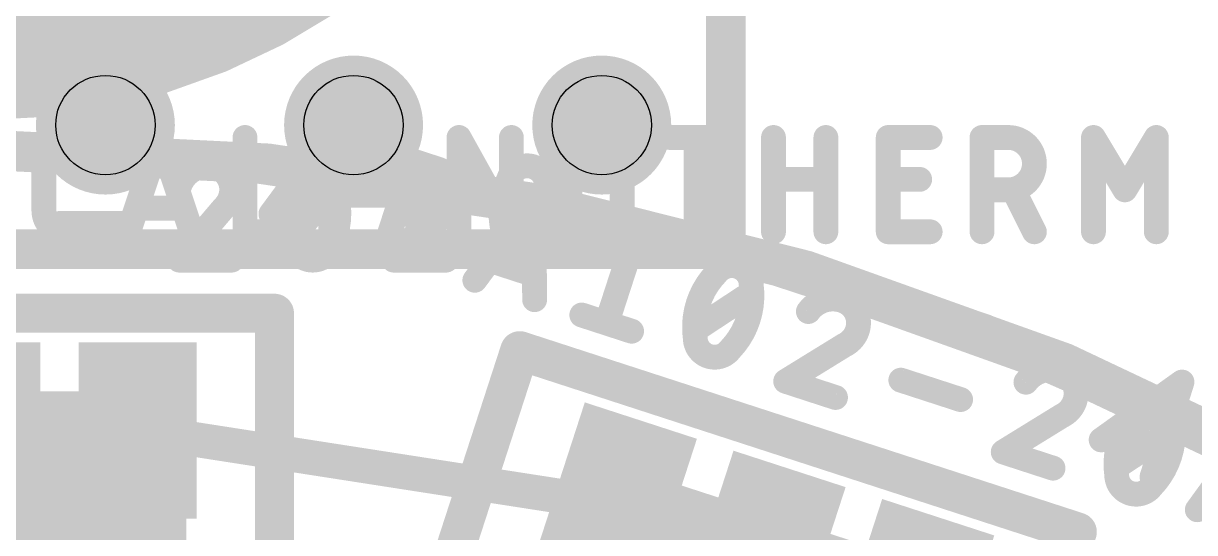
# Model space of a CAD drawing. Extents: x -30 to 92, y -59 to 43.
# Drawn here: x 14.82 to 20.81, y 33.98 to 36.59 of the extents above; entities that cross this region are included whole.
import ezdxf

# ---------------------------------------------------------------- set-up
doc = ezdxf.new("R2010")
doc.units = 0
for name, color, linetype in [('1', 12, 'CONTINUOUS'), ('16', 132, 'CONTINUOUS'), ('17', 110, 'CONTINUOUS'), ('20', 53, 'CONTINUOUS'), ('21', 41, 'CONTINUOUS'), ('27', 253, 'CONTINUOUS'), ('29', 253, 'CONTINUOUS'), ('30', 253, 'CONTINUOUS'), ('31', 253, 'CONTINUOUS'), ('39', 12, 'CONTINUOUS'), ('51', 53, 'CONTINUOUS')]:
    doc.layers.add(name, color=color, linetype=linetype)

# ---------------------------------------------------------------- blocks, each defined once
blk = doc.blocks.new('RECT')
blk.add_solid([(-0.5, -0.5), (0.5, -0.5), (-0.5, 0.5), (0.5, 0.5)])
blk = doc.blocks.new('ROUNDP')
at = {"const_width": 0.5}
blk.add_lwpolyline([(0, -0.25, 1), (0, 0.25, 1), (0, -0.25)], format="xyb", dxfattribs=at)

msp = doc.modelspace()

# ---------------------------------------------------------------- linework, layer by layer
at = {"layer": '1'}
for points, const_width in [([(28.956, 21.59, 0.4142), (14.605, 35.941)], 0.2032), ([(15.4118, 34.5489, 1), (15.3982, 34.4611)], 0.0889), ([(17.8338, 34.0825, 1), (17.8474, 34.1703)], 0.0889)]:
    msp.add_lwpolyline(points, format="xyb", dxfattribs=dict(at, const_width=const_width))
at = {"layer": '1', "const_width": 0.1778}
msp.add_lwpolyline([(15.405, 34.505), (17.8406, 34.1264)], dxfattribs=at)
at = {"layer": '16', "const_width": 0.2032}
for points in [[(18.415, 35.433), (18.415, 39.37)], [(10.795, 35.433), (18.415, 35.433)]]:
    msp.add_lwpolyline(points, dxfattribs=at)
at = {"layer": '16'}
for points, const_width in [([(28.9878, 21.6218, 0.4142), (14.6685, 35.941)], 0.2032), ([(18.3642, 35.433, 1), (18.4658, 35.433)], 0.1016), ([(18.415, 35.3822, 1), (18.415, 35.4838)], 0.1016)]:
    msp.add_lwpolyline(points, format="xyb", dxfattribs=dict(at, const_width=const_width))
at = {"layer": '20', "const_width": 0.2032}
msp.add_lwpolyline([(18.415, 35.433), (18.415, 39.37)], dxfattribs=at)
at = {"layer": '20'}
for points, const_width in [([(18.415, 7.747, 0.762), (18.415, 35.433)], 0.2032), ([(18.4285, 35.482, 1), (18.4015, 35.384)], 0.1016), ([(18.3642, 35.433, 1), (18.4658, 35.433)], 0.1016)]:
    msp.add_lwpolyline(points, format="xyb", dxfattribs=dict(at, const_width=const_width))
for centre in [(15.24, 36.068), (16.51, 36.068), (17.78, 36.068)]:
    msp.add_circle(centre, 0.254, dxfattribs=at)
at = {"layer": '21'}
for points, const_width in [([(14.605, 7.239, 1), (14.605, 35.941, 1), (14.605, 7.239)], 0.2032), ([(16.155, 35.105, 1), (16.055, 35.105)], 0.1), ([(16.105, 35.055, 1), (16.105, 35.155)], 0.1), ([(17.3757, 34.9609, 1), (17.3448, 34.8658)], 0.1), ([(17.4078, 34.8979, 1), (17.3127, 34.9288)], 0.1), ([(20.261, 33.9709, 1), (20.1659, 34.0018)], 0.1), ([(20.198, 33.9388, 1), (20.2289, 34.0339)], 0.1)]:
    msp.add_lwpolyline(points, format="xyb", dxfattribs=dict(at, const_width=const_width))
at = {"layer": '21', "const_width": 0.2}
for points in [[(16.105, 35.105), (13.105, 35.105)], [(16.105, 32.078), (16.105, 35.105)], [(17.3603, 34.9134), (16.5021, 32.2723)], [(20.2135, 33.9863), (17.3603, 34.9134)], [(19.2781, 31.1075), (20.2135, 33.9863)]]:
    msp.add_lwpolyline(points, dxfattribs=at)
at = {"layer": '27', "const_width": 0.127}
for points in [[(16.0869, 35.613), (16.3891, 36.0222)], [(16.3891, 36.0222), (16.3929, 35.5136)], [(15.0325, 36.0045), (15.1398, 36.0045)], [(15.3585, 35.5219), (15.5194, 36.0045)], [(15.5194, 36.0045), (15.6803, 35.5219)], [(15.9542, 36.0045), (15.9542, 35.5219)], [(17.0495, 35.5219), (17.0495, 36.0045)], [(17.0495, 36.0045), (17.3176, 35.5219)], [(17.3176, 35.5219), (17.3176, 36.0045)], [(18.1285, 36.0045), (18.3966, 36.0045)], [(18.2626, 35.5219), (18.2626, 36.0045)], [(18.6589, 35.5219), (18.6589, 36.0045)], [(18.927, 36.0045), (18.927, 35.5219)], [(19.246, 35.5219), (19.246, 36.0045)], [(19.246, 36.0045), (19.4605, 36.0045)], [(19.7259, 35.5219), (19.7259, 36.0045)], [(19.7259, 36.0045), (19.86, 36.0045)], [(20.2963, 35.5219), (20.2963, 36.0045)], [(20.2963, 36.0045), (20.4571, 35.7364)], [(20.4571, 35.7364), (20.618, 36.0045)], [(20.618, 36.0045), (20.618, 35.5219)], [(14.9253, 35.6291), (14.9253, 35.8973)], [(16.6656, 35.425), (16.8147, 35.8839)], [(16.8147, 35.8839), (16.9422, 35.8425)], [(17.6165, 35.656), (17.6165, 35.8704)], [(17.8846, 35.8704), (17.8846, 35.656)], [(18.6589, 35.79), (18.927, 35.79)], [(19.246, 35.79), (19.4069, 35.79)], [(16.1936, 35.4841), (16.4081, 35.7523)], [(17.2909, 35.4841), (17.5054, 35.7523)], [(19.86, 35.7364), (19.7259, 35.7364)], [(19.994, 35.5219), (19.8868, 35.7364)], [(16.392, 35.6407), (16.1625, 35.7153)], [(16.4192, 35.7096), (16.7409, 35.7096)], [(17.1305, 35.2739), (17.4326, 35.6832)], [(17.4326, 35.6832), (17.4365, 35.1745)], [(15.64, 35.6425), (15.3987, 35.6425)], [(15.8461, 35.645), (15.6182, 35.3769)], [(16.9434, 35.645), (16.7155, 35.3769)], [(16.8593, 35.5875), (16.7318, 35.629)], [(15.0062, 35.5646), (15.3279, 35.5646)], [(15.1398, 35.5219), (15.0325, 35.5219)], [(15.9542, 35.5219), (16.1687, 35.5219)], [(17.7938, 35.4531), (17.9544, 35.5136)], [(17.9544, 35.5136), (17.8053, 35.0546)], [(19.4605, 35.5219), (19.246, 35.5219)], [(15.6182, 35.3769), (15.8863, 35.3769)], [(16.7155, 35.3769), (16.9836, 35.3769)], [(17.4355, 35.3016), (17.206, 35.3762)], [(18.2582, 35.0202), (18.5451, 35.2089)], [(17.6778, 35.0961), (17.9328, 35.0132)], [(19.0209, 34.9415), (18.7214, 34.757)], [(18.7214, 34.757), (18.9763, 34.6741)], [(19.3104, 34.7629), (19.6164, 34.6635)], [(20.3355, 34.4572), (20.7493, 34.7531)], [(20.7493, 34.7531), (20.5958, 34.2681)], [(20.1341, 34.5799), (19.8345, 34.3953)], [(20.6342, 34.3894), (20.439, 34.5312)], [(20.4149, 34.3195), (20.7018, 34.5082)], [(20.8277, 34.0996), (21.1114, 34.49)], [(19.8345, 34.3953), (20.0895, 34.3124)]]:
    msp.add_lwpolyline(points, dxfattribs=at)
at = {"layer": '27'}
for points, const_width in [([(16.4208, 36.0225, 1), (16.3573, 36.022)], 0.0635), ([(16.4146, 36.0034, 1), (16.3635, 36.0411)], 0.0635), ([(15.0325, 36.0045, 0.4142), (14.9253, 35.8973)], 0.127), ([(15.0325, 36.0363, 1), (15.0325, 35.9727)], 0.0635), ([(15.0325, 35.9728, 1), (15.0325, 36.0362)], 0.0635), ([(15.1398, 35.9727, 1), (15.1398, 36.0363)], 0.0635), ([(15.5495, 36.0145, 1), (15.4893, 35.9945)], 0.0635), ([(15.5495, 35.9945, 1), (15.4893, 36.0145)], 0.0635), ([(15.986, 36.0045, 1), (15.9225, 36.0045)], 0.0635), ([(17.0813, 36.0045, 1), (17.0178, 36.0045)], 0.0635), ([(17.0773, 36.0199, 1), (17.0218, 35.9891)], 0.0635), ([(17.3494, 36.0045, 1), (17.2859, 36.0045)], 0.0635), ([(17.8846, 35.8704, 1), (17.6165, 35.8704)], 0.127), ([(18.1285, 36.0363, 1), (18.1285, 35.9727)], 0.0635), ([(18.2943, 36.0045, 1), (18.2308, 36.0045)], 0.0635), ([(18.3966, 35.9727, 1), (18.3966, 36.0363)], 0.0635), ([(18.6906, 36.0045, 1), (18.6271, 36.0045)], 0.0635), ([(18.9587, 36.0045, 1), (18.8952, 36.0045)], 0.0635), ([(19.246, 36.0363, 1), (19.246, 35.9727)], 0.0635), ([(19.2778, 36.0045, 1), (19.2143, 36.0045)], 0.0635), ([(19.4605, 35.9727, 1), (19.4605, 36.0363)], 0.0635), ([(19.7577, 36.0045, 1), (19.6942, 36.0045)], 0.0635), ([(19.7259, 36.0363, 1), (19.7259, 35.9727)], 0.0635), ([(19.86, 35.7364, 1), (19.86, 36.0045)], 0.127), ([(19.86, 36.0363, 1), (19.86, 35.9727)], 0.0635), ([(19.86, 35.9727, 1), (19.86, 36.0363)], 0.0635), ([(20.3235, 36.0208, 1), (20.269, 35.9882)], 0.0635), ([(20.328, 36.0045, 1), (20.2645, 36.0045)], 0.0635), ([(20.6497, 36.0045, 1), (20.5862, 36.0045)], 0.0635), ([(20.6452, 35.9882, 1), (20.5908, 36.0208)], 0.0635), ([(14.957, 35.8973, 1), (14.8935, 35.8973)], 0.0635), ([(14.8935, 35.8973, 1), (14.957, 35.8973)], 0.0635), ([(15.7657, 35.8595, 0.3252), (15.6182, 35.7523)], 0.127), ([(15.8863, 35.7388, 0.4142), (15.7657, 35.8595)], 0.127), ([(15.7657, 35.8912, 1), (15.7657, 35.8277)], 0.0635), ([(15.7657, 35.8278, 1), (15.7657, 35.8912)], 0.0635), ([(16.3009, 35.8595, 0.3205), (16.2071, 35.7925)], 0.127), ([(16.3947, 35.7925, 0.3205), (16.3009, 35.8595)], 0.127), ([(16.3009, 35.8912, 1), (16.3009, 35.8278)], 0.0635), ([(16.3009, 35.8278, 1), (16.3009, 35.8912)], 0.0635), ([(16.8629, 35.8595, 0.3252), (16.7155, 35.7523)], 0.127), ([(16.8245, 35.9141, 1), (16.8049, 35.8538)], 0.0635), ([(16.8449, 35.8741, 1), (16.7845, 35.8938)], 0.0635), ([(16.8593, 35.5875, 1), (16.9422, 35.8425)], 0.127), ([(16.9836, 35.7388, 0.4142), (16.8629, 35.8595)], 0.127), ([(16.8629, 35.8912, 1), (16.8629, 35.8277)], 0.0635), ([(16.8629, 35.8278, 1), (16.8629, 35.8912)], 0.0635), ([(16.952, 35.8727, 1), (16.9324, 35.8123)], 0.0635), ([(16.9324, 35.8123, 1), (16.952, 35.8727)], 0.0635), ([(17.3982, 35.8595, 0.3205), (17.3043, 35.7925)], 0.127), ([(17.492, 35.7925, 0.3205), (17.3982, 35.8595)], 0.127), ([(17.3982, 35.8912, 1), (17.3982, 35.8278)], 0.0635), ([(17.3982, 35.8278, 1), (17.3982, 35.8912)], 0.0635), ([(17.6482, 35.8704, 1), (17.5847, 35.8704)], 0.0635), ([(17.5847, 35.8704, 1), (17.6482, 35.8704)], 0.0635), ([(17.9163, 35.8704, 1), (17.8528, 35.8704)], 0.0635), ([(17.8528, 35.8704, 1), (17.9163, 35.8704)], 0.0635), ([(16.2071, 35.7925, 0.1139), (16.1668, 35.6182)], 0.127), ([(16.2356, 35.7786, 1), (16.1785, 35.8064)], 0.0635), ([(16.4349, 35.6182, 0.1139), (16.3947, 35.7925)], 0.127), ([(16.4233, 35.8064, 1), (16.3662, 35.7786)], 0.0635), ([(17.3043, 35.7925, 0.1139), (17.2641, 35.6182)], 0.127), ([(17.3329, 35.7786, 1), (17.2758, 35.8064)], 0.0635), ([(17.5322, 35.6182, 0.1139), (17.492, 35.7925)], 0.127), ([(17.5205, 35.8064, 1), (17.4635, 35.7786)], 0.0635), ([(18.6589, 35.8218, 1), (18.6589, 35.7583)], 0.0635), ([(18.927, 35.7583, 1), (18.927, 35.8218)], 0.0635), ([(19.246, 35.8218, 1), (19.246, 35.7583)], 0.0635), ([(19.4069, 35.7583, 1), (19.4069, 35.8218)], 0.0635), ([(15.588, 35.762, 1), (15.6484, 35.7425)], 0.0635), ([(15.8461, 35.645, 0.2053), (15.8863, 35.7388)], 0.127), ([(15.9181, 35.7388, 1), (15.8546, 35.7388)], 0.0635), ([(16.177, 35.8028, 1), (16.2371, 35.7822)], 0.0635), ([(16.3647, 35.7822, 1), (16.4248, 35.8028)], 0.0635), ([(16.4329, 35.7324, 1), (16.3833, 35.7721)], 0.0635), ([(16.6853, 35.762, 1), (16.7457, 35.7425)], 0.0635), ([(16.9434, 35.645, 0.2053), (16.9836, 35.7388)], 0.127), ([(17.0153, 35.7388, 1), (16.9518, 35.7388)], 0.0635), ([(17.2743, 35.8028, 1), (17.3344, 35.7822)], 0.0635), ([(17.462, 35.7822, 1), (17.522, 35.8028)], 0.0635), ([(17.5302, 35.7324, 1), (17.4806, 35.7721)], 0.0635), ([(19.7259, 35.7681, 1), (19.7259, 35.7046)], 0.0635), ([(19.86, 35.7681, 1), (19.86, 35.7046)], 0.0635), ([(19.9152, 35.7506, 1), (19.8584, 35.7222)], 0.0635), ([(19.86, 35.7046, 1), (19.86, 35.7681)], 0.0635), ([(20.4299, 35.7527, 1), (20.4843, 35.7201)], 0.0635), ([(20.4299, 35.7201, 1), (20.4843, 35.7527)], 0.0635), ([(15.8546, 35.7388, 1), (15.9181, 35.7388)], 0.0635), ([(16.1723, 35.7455, 1), (16.1527, 35.6851)], 0.0635), ([(16.4192, 35.7413, 1), (16.4192, 35.6778)], 0.0635), ([(16.7409, 35.6778, 1), (16.7409, 35.7413)], 0.0635), ([(16.9518, 35.7388, 1), (17.0153, 35.7388)], 0.0635), ([(17.4644, 35.6834, 1), (17.4009, 35.6829)], 0.0635), ([(17.4582, 35.6643, 1), (17.4071, 35.702)], 0.0635), ([(17.6165, 35.656, 1), (17.8846, 35.656)], 0.127), ([(17.6482, 35.656, 1), (17.5847, 35.656)], 0.0635), ([(17.9163, 35.656, 1), (17.8528, 35.656)], 0.0635), ([(14.957, 35.6291, 1), (14.8935, 35.6291)], 0.0635), ([(14.8935, 35.6291, 1), (14.957, 35.6291)], 0.0635), ([(14.9253, 35.6291, 0.4142), (15.0325, 35.5219)], 0.127), ([(15.3987, 35.6743, 1), (15.3987, 35.6108)], 0.0635), ([(15.64, 35.6108, 1), (15.64, 35.6743)], 0.0635), ([(15.8242, 35.668, 1), (15.868, 35.622)], 0.0635), ([(15.8703, 35.6244, 1), (15.8219, 35.6656)], 0.0635), ([(16.0614, 35.6318, 1), (16.1125, 35.5941)], 0.0635), ([(16.1668, 35.6182, 0.1139), (16.2071, 35.4439)], 0.127), ([(16.1986, 35.6182, 1), (16.1351, 35.6182)], 0.0635), ([(16.3947, 35.4439, 0.1139), (16.4349, 35.6182)], 0.127), ([(16.3822, 35.6105, 1), (16.4018, 35.6709)], 0.0635), ([(16.4667, 35.6182, 1), (16.4032, 35.6182)], 0.0635), ([(16.7416, 35.6592, 1), (16.722, 35.5988)], 0.0635), ([(16.9215, 35.668, 1), (16.9653, 35.622)], 0.0635), ([(16.9676, 35.6244, 1), (16.9192, 35.6656)], 0.0635), ([(17.2641, 35.6182, 0.1139), (17.3043, 35.4439)], 0.127), ([(17.2959, 35.6182, 1), (17.2324, 35.6182)], 0.0635), ([(17.492, 35.4439, 0.1139), (17.5322, 35.6182)], 0.127), ([(17.564, 35.6182, 1), (17.5005, 35.6182)], 0.0635), ([(17.5847, 35.656, 1), (17.6482, 35.656)], 0.0635), ([(17.8528, 35.656, 1), (17.9163, 35.656)], 0.0635), ([(15.0062, 35.5963, 1), (15.0062, 35.5328)], 0.0635), ([(15.3279, 35.5328, 1), (15.3279, 35.5963)], 0.0635), ([(16.1351, 35.6182, 1), (16.1986, 35.6182)], 0.0635), ([(16.4032, 35.6182, 1), (16.4667, 35.6182)], 0.0635), ([(16.8691, 35.6177, 1), (16.8495, 35.5573)], 0.0635), ([(16.8495, 35.5573, 1), (16.8691, 35.6177)], 0.0635), ([(17.2324, 35.6182, 1), (17.2959, 35.6182)], 0.0635), ([(17.5005, 35.6182, 1), (17.564, 35.6182)], 0.0635), ([(15.0325, 35.5537, 1), (15.0325, 35.4901)], 0.0635), ([(15.0325, 35.4901, 1), (15.0325, 35.5537)], 0.0635), ([(15.1398, 35.4901, 1), (15.1398, 35.5537)], 0.0635), ([(15.3284, 35.5319, 1), (15.3886, 35.5119)], 0.0635), ([(15.6501, 35.5119, 1), (15.7104, 35.5319)], 0.0635), ([(15.9542, 35.5537, 1), (15.9542, 35.4901)], 0.0635), ([(15.9225, 35.5219, 1), (15.986, 35.5219)], 0.0635), ([(16.1687, 35.4901, 1), (16.1687, 35.5537)], 0.0635), ([(16.3612, 35.5133, 1), (16.4247, 35.5138)], 0.0635), ([(17.0178, 35.5219, 1), (17.0813, 35.5219)], 0.0635), ([(17.2859, 35.5219, 1), (17.3494, 35.5219)], 0.0635), ([(17.2899, 35.5065, 1), (17.3454, 35.5373)], 0.0635), ([(17.9846, 35.5038, 1), (17.9242, 35.5234)], 0.0635), ([(17.9656, 35.4839, 1), (17.9432, 35.5433)], 0.0635), ([(18.2308, 35.5219, 1), (18.2943, 35.5219)], 0.0635), ([(18.6271, 35.5219, 1), (18.6906, 35.5219)], 0.0635), ([(18.8952, 35.5219, 1), (18.9587, 35.5219)], 0.0635), ([(19.246, 35.5537, 1), (19.246, 35.4901)], 0.0635), ([(19.2143, 35.5219, 1), (19.2778, 35.5219)], 0.0635), ([(19.4605, 35.4901, 1), (19.4605, 35.5537)], 0.0635), ([(19.6942, 35.5219, 1), (19.7577, 35.5219)], 0.0635), ([(19.9656, 35.5077, 1), (20.0224, 35.5361)], 0.0635), ([(20.2645, 35.5219, 1), (20.328, 35.5219)], 0.0635), ([(20.5862, 35.5219, 1), (20.6497, 35.5219)], 0.0635), ([(16.1689, 35.504, 1), (16.2184, 35.4643)], 0.0635), ([(16.2371, 35.4542, 1), (16.177, 35.4336)], 0.0635), ([(16.2071, 35.4439, 0.3205), (16.3009, 35.3769)], 0.127), ([(16.1785, 35.43, 1), (16.2356, 35.4578)], 0.0635), ([(16.3009, 35.3769, 0.3205), (16.3947, 35.4439)], 0.127), ([(16.3662, 35.4578, 1), (16.4233, 35.43)], 0.0635), ([(16.4248, 35.4336, 1), (16.3647, 35.4542)], 0.0635), ([(17.2661, 35.504, 1), (17.3157, 35.4643)], 0.0635), ([(17.3043, 35.4439, 0.3205), (17.3982, 35.3769)], 0.127), ([(17.3344, 35.4542, 1), (17.2743, 35.4336)], 0.0635), ([(17.2758, 35.43, 1), (17.3329, 35.4578)], 0.0635), ([(17.3982, 35.3769, 0.3205), (17.492, 35.4439)], 0.127), ([(17.4635, 35.4578, 1), (17.5205, 35.43)], 0.0635), ([(17.522, 35.4336, 1), (17.462, 35.4542)], 0.0635), ([(17.7826, 35.4828, 1), (17.805, 35.4233)], 0.0635), ([(15.6182, 35.4087, 1), (15.6182, 35.3451)], 0.0635), ([(15.594, 35.3975, 1), (15.6424, 35.3563)], 0.0635), ([(15.8863, 35.3451, 1), (15.8863, 35.4087)], 0.0635), ([(16.3009, 35.4086, 1), (16.3009, 35.3452)], 0.0635), ([(16.3009, 35.3452, 1), (16.3009, 35.4086)], 0.0635), ([(16.6354, 35.4348, 1), (16.6957, 35.4152)], 0.0635), ([(16.7155, 35.4087, 1), (16.7155, 35.3451)], 0.0635), ([(16.6913, 35.3975, 1), (16.7397, 35.3563)], 0.0635), ([(16.9836, 35.3451, 1), (16.9836, 35.4087)], 0.0635), ([(17.2159, 35.4064, 1), (17.1962, 35.346)], 0.0635), ([(17.3982, 35.4086, 1), (17.3982, 35.3452)], 0.0635), ([(17.3982, 35.3452, 1), (17.3982, 35.4086)], 0.0635), ([(17.4257, 35.2714, 1), (17.4453, 35.3318)], 0.0635), ([(18.3662, 35.3093, 0.1138), (18.2741, 35.156)], 0.127), ([(18.4762, 35.3441, 0.3204), (18.3662, 35.3093)], 0.127), ([(18.3409, 35.3284, 1), (18.3916, 35.2903)], 0.0635), ([(18.3891, 35.2873, 1), (18.3434, 35.3314)], 0.0635), ([(18.5447, 35.2513, 0.3205), (18.4762, 35.3441)], 0.127), ([(18.486, 35.3743, 1), (18.4664, 35.3139)], 0.0635), ([(18.4664, 35.3139, 1), (18.486, 35.3743)], 0.0635), ([(17.105, 35.2928, 1), (17.1561, 35.255)], 0.0635), ([(18.5291, 35.0732, 0.1139), (18.5447, 35.2513)], 0.127), ([(18.5762, 35.2557, 1), (18.5133, 35.2469)], 0.0635), ([(18.513, 35.2508, 1), (18.5765, 35.2518)], 0.0635), ([(18.5625, 35.1824, 1), (18.5276, 35.2355)], 0.0635), ([(19.0107, 35.1704, 0.3252), (18.8373, 35.114)], 0.127), ([(17.4047, 35.1742, 1), (17.4682, 35.1747)], 0.0635), ([(18.2741, 35.156, 0.1139), (18.2585, 34.9778)], 0.127), ([(18.2439, 35.1658, 1), (18.3043, 35.1462)], 0.0635), ([(18.3043, 35.1462, 1), (18.2439, 35.1658)], 0.0635), ([(19.0882, 35.0184, 0.4142), (19.0107, 35.1704)], 0.127), ([(19.0205, 35.2006, 1), (19.0009, 35.1402)], 0.0635), ([(19.0009, 35.1402, 1), (19.0205, 35.2006)], 0.0635), ([(17.6876, 35.1263, 1), (17.668, 35.0659)], 0.0635), ([(18.437, 34.9198, 0.1138), (18.5291, 35.0732)], 0.127), ([(18.5593, 35.0634, 1), (18.4989, 35.083)], 0.0635), ([(18.8116, 35.1326, 1), (18.863, 35.0953)], 0.0635), ([(17.7751, 35.0645, 1), (17.8355, 35.0448)], 0.0635), ([(17.923, 34.983, 1), (17.9426, 35.0434)], 0.0635), ([(18.2408, 35.0468, 1), (18.2757, 34.9937)], 0.0635), ([(18.4989, 35.083, 1), (18.5593, 35.0634)], 0.0635), ([(19.0209, 34.9415, 0.2053), (19.0882, 35.0184)], 0.127), ([(19.1184, 35.0086, 1), (19.058, 35.0282)], 0.0635), ([(18.2903, 34.9784, 1), (18.2268, 34.9773)], 0.0635), ([(18.2585, 34.9778, 0.3204), (18.3271, 34.8851)], 0.127), ([(18.2271, 34.9734, 1), (18.29, 34.9823)], 0.0635), ([(19.0072, 34.9702, 1), (19.0347, 34.9129)], 0.0635), ([(19.0376, 34.9145, 1), (19.0043, 34.9686)], 0.0635), ([(19.058, 35.0282, 1), (19.1184, 35.0086)], 0.0635), ([(18.3271, 34.8851, 0.3204), (18.437, 34.9198)], 0.127), ([(18.3369, 34.9153, 1), (18.3173, 34.8549)], 0.0635), ([(18.3173, 34.8549, 1), (18.3369, 34.9153)], 0.0635), ([(18.4142, 34.9419, 1), (18.4599, 34.8978)], 0.0635), ([(18.4624, 34.9008, 1), (18.4116, 34.9389)], 0.0635), ([(18.7312, 34.7872, 1), (18.7115, 34.7268)], 0.0635), ([(19.3202, 34.7931, 1), (19.3006, 34.7327)], 0.0635), ([(20.1239, 34.8087, 0.3252), (19.9505, 34.7523)], 0.127), ([(20.2013, 34.6567, 0.4142), (20.1239, 34.8087)], 0.127), ([(20.1337, 34.8389, 1), (20.1141, 34.7785)], 0.0635), ([(20.1141, 34.7785, 1), (20.1337, 34.8389)], 0.0635), ([(18.7047, 34.784, 1), (18.738, 34.73)], 0.0635), ([(19.9248, 34.7709, 1), (19.9762, 34.7336)], 0.0635), ([(20.7796, 34.7435, 1), (20.7191, 34.7627)], 0.0635), ([(20.7678, 34.7273, 1), (20.7309, 34.7789)], 0.0635), ([(18.9665, 34.6439, 1), (18.9862, 34.7043)], 0.0635), ([(19.6066, 34.6333, 1), (19.6262, 34.6937)], 0.0635), ([(20.1341, 34.5799, 0.2053), (20.2013, 34.6567)], 0.127), ([(20.2315, 34.6469, 1), (20.1711, 34.6665)], 0.0635), ([(20.6329, 34.6433, 0.3204), (20.5229, 34.6086)], 0.127), ([(20.7014, 34.5506, 0.3205), (20.6329, 34.6433)], 0.127), ([(20.6427, 34.6735, 1), (20.6231, 34.6131)], 0.0635), ([(20.6231, 34.6131, 1), (20.6427, 34.6735)], 0.0635), ([(20.1507, 34.5528, 1), (20.1174, 34.6069)], 0.0635), ([(20.1711, 34.6665, 1), (20.2315, 34.6469)], 0.0635), ([(20.5229, 34.6086, 0.1138), (20.4308, 34.4552)], 0.127), ([(20.4976, 34.6276, 1), (20.5483, 34.5895)], 0.0635), ([(20.5458, 34.5865, 1), (20.5001, 34.6306)], 0.0635), ([(20.1204, 34.6085, 1), (20.1478, 34.5512)], 0.0635), ([(20.4576, 34.5569, 1), (20.4203, 34.5055)], 0.0635), ([(20.6858, 34.3724, 0.1139), (20.7014, 34.5506)], 0.127), ([(20.7329, 34.555, 1), (20.67, 34.5462)], 0.0635), ([(20.6697, 34.5501, 1), (20.7332, 34.5511)], 0.0635), ([(20.7192, 34.4817, 1), (20.6843, 34.5347)], 0.0635), ([(20.3171, 34.483, 1), (20.354, 34.4314)], 0.0635), ([(20.4308, 34.4552, 0.1139), (20.4152, 34.2771)], 0.127), ([(20.4006, 34.4651, 1), (20.461, 34.4454)], 0.0635), ([(20.461, 34.4454, 1), (20.4006, 34.4651)], 0.0635), ([(19.8443, 34.4255, 1), (19.8247, 34.3651)], 0.0635), ([(19.8178, 34.4223, 1), (19.8511, 34.3683)], 0.0635), ([(20.5937, 34.2191, 0.1138), (20.6858, 34.3724)], 0.127), ([(20.6155, 34.3637, 1), (20.6529, 34.415)], 0.0635), ([(20.6556, 34.3822, 1), (20.716, 34.3626)], 0.0635), ([(20.716, 34.3626, 1), (20.6556, 34.3822)], 0.0635), ([(20.0797, 34.2823, 1), (20.0993, 34.3426)], 0.0635), ([(20.3975, 34.346, 1), (20.4324, 34.2929)], 0.0635), ([(20.4152, 34.2771, 0.3204), (20.4838, 34.1843)], 0.127), ([(20.447, 34.2776, 1), (20.3835, 34.2766)], 0.0635), ([(20.3838, 34.2727, 1), (20.4467, 34.2815)], 0.0635), ([(20.4838, 34.1843, 0.3204), (20.5937, 34.2191)], 0.127), ([(20.5656, 34.2777, 1), (20.6261, 34.2585)], 0.0635), ([(20.6191, 34.2, 1), (20.5683, 34.2382)], 0.0635), ([(20.4936, 34.2145, 1), (20.474, 34.1541)], 0.0635), ([(20.4739, 34.1541, 1), (20.4936, 34.2145)], 0.0635), ([(20.5709, 34.2411, 1), (20.6166, 34.197)], 0.0635), ([(20.802, 34.1183, 1), (20.8534, 34.081)], 0.0635)]:
    msp.add_lwpolyline(points, format="xyb", dxfattribs=dict(at, const_width=const_width))
at = {"layer": '29', "const_width": 0.3556}
for points in [[(15.24, 35.8902, 1), (15.24, 36.2458, 1), (15.24, 35.8902)], [(16.51, 35.8902, 1), (16.51, 36.2458, 1), (16.51, 35.8902)], [(17.78, 35.8902, 1), (17.78, 36.2458, 1), (17.78, 35.8902)]]:
    msp.add_lwpolyline(points, format="xyb", dxfattribs=at)
at = {"layer": '30', "const_width": 0.3556}
for points in [[(15.24, 35.8902, 1), (15.24, 36.2458, 1), (15.24, 35.8902)], [(16.51, 35.8902, 1), (16.51, 36.2458, 1), (16.51, 35.8902)], [(17.78, 35.8902, 1), (17.78, 36.2458, 1), (17.78, 35.8902)]]:
    msp.add_lwpolyline(points, format="xyb", dxfattribs=at)
at = {"layer": '51', "const_width": 0.1}
for points in [[(13.605, 34.655), (15.605, 34.655)], [(15.605, 34.655), (15.605, 32.655)], [(15.255, 34.105), (15.255, 34.605)], [(15.255, 34.605), (15.555, 34.605)], [(15.555, 34.605), (15.555, 34.105)], [(17.0787, 32.4288), (17.6968, 34.3309)], [(17.6968, 34.3309), (19.5989, 33.7128)], [(17.7289, 34.2679), (17.5744, 33.7923)], [(18.0142, 34.1752), (17.7289, 34.2679)], [(17.8597, 33.6996), (18.0142, 34.1752)], [(15.555, 34.105), (15.255, 34.105)], [(18.3352, 33.5451), (18.4897, 34.0207)], [(18.4897, 34.0207), (18.775, 33.928)]]:
    msp.add_lwpolyline(points, dxfattribs=at)
at = {"layer": '51', "const_width": 0.05}
for points in [[(15.63, 34.655, 1), (15.58, 34.655)], [(15.605, 34.63, 1), (15.605, 34.68)], [(15.28, 34.605, 1), (15.23, 34.605)], [(15.255, 34.63, 1), (15.255, 34.58)], [(15.58, 34.605, 1), (15.53, 34.605)], [(15.555, 34.58, 1), (15.555, 34.63)], [(17.7045, 34.3546, 1), (17.689, 34.3071)], [(17.7205, 34.3231, 1), (17.673, 34.3386)], [(17.7366, 34.2916, 1), (17.7211, 34.2441)], [(17.7526, 34.2601, 1), (17.7051, 34.2756)], [(18.038, 34.1674, 1), (17.9904, 34.1829)], [(18.0065, 34.1514, 1), (18.0219, 34.1989)], [(15.255, 34.13, 1), (15.255, 34.08)], [(15.23, 34.105, 1), (15.28, 34.105)], [(15.53, 34.105, 1), (15.58, 34.105)], [(15.555, 34.08, 1), (15.555, 34.13)], [(18.4974, 34.0444, 1), (18.482, 33.9969)], [(18.5135, 34.0129, 1), (18.4659, 34.0284)]]:
    msp.add_lwpolyline(points, format="xyb", dxfattribs=at)

# ---------------------------------------------------------------- block references
at = {"layer": '1', "xscale": 0.7, "yscale": 0.4}
for p, rotation in [((15.405, 34.505), 270), ((17.8406, 34.1264), 252), ((18.6015, 33.8792), 252), ((19.3623, 33.632), 252)]:
    msp.add_blockref('RECT', p, dxfattribs=dict(at, rotation=rotation))
at = {"layer": '17', "xscale": 6.35, "yscale": 6.35}
msp.add_blockref('ROUNDP', (14.605, 39.37), dxfattribs=at)
msp.add_blockref('ROUNDP', (14.605, 39.37), dxfattribs=at)
at = {"layer": '29', "xscale": 6.5532, "yscale": 6.5532}
msp.add_blockref('ROUNDP', (14.605, 39.37), dxfattribs=at)
at = {"layer": '29', "xscale": 0.9032, "yscale": 0.6032}
for p, rotation in [((14.605, 34.505), 270), ((15.405, 34.505), 270), ((17.8406, 34.1264), 252), ((18.6015, 33.8792), 252), ((19.3623, 33.632), 252)]:
    msp.add_blockref('RECT', p, dxfattribs=dict(at, rotation=rotation))
at = {"layer": '30', "xscale": 6.5532, "yscale": 6.5532}
msp.add_blockref('ROUNDP', (14.605, 39.37), dxfattribs=at)
at = {"layer": '31', "xscale": 0.3, "yscale": 0.6}
for p, rotation in [((15.405, 34.505), 180), ((17.8406, 34.1264), 162), ((18.6015, 33.8792), 162)]:
    msp.add_blockref('RECT', p, dxfattribs=dict(at, rotation=rotation))
at = {"layer": '39', "xscale": 2.032, "yscale": 2.032}
for p, rotation in [((14.605, 33.655), 180), ((18.3388, 33.0708), 162)]:
    msp.add_blockref('RECT', p, dxfattribs=dict(at, rotation=rotation))

doc.saveas('drawing.dxf')
